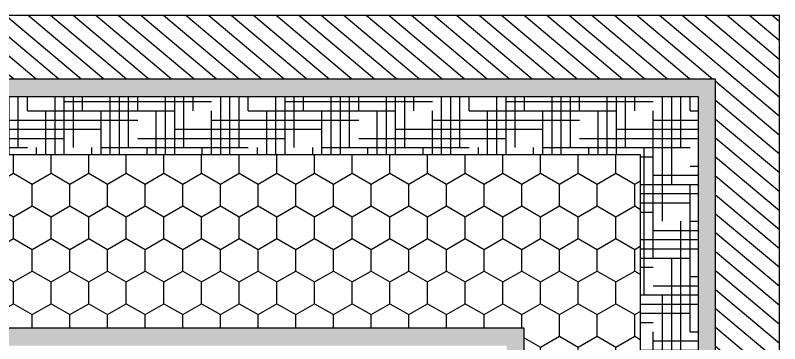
# Model space of a CAD drawing. Header units: millimetres. Extents: x 161920 to 181521, y -136232 to -127655.
# Drawn here: x 162417 to 162548.9, y -132728.4 to -132671.7 of the extents above; entities that cross this region are included whole.
import ezdxf

# ---------------------------------------------------------------- set-up
doc = ezdxf.new("R2010")
doc.units = ezdxf.units.MM
doc.header["$LTSCALE"] = 10
for name, color, linetype in [('2MB2', 2, 'Continuous'), ('2PJ', 4, 'Continuous'), ('2TC', 8, 'Continuous')]:
    doc.layers.add(name, color=color, linetype=linetype)
pattern_1 = [(315, (163803.3908113526, -137857.1157297522), (0.8418990113502332, -3.086963041617522), [3.96875, -0.79375, 0, -0.79375])]

msp = doc.modelspace()

# ---------------------------------------------------------------- hatches: boundary and pattern name
at = {"layer": '2TC'}
h = msp.add_hatch(dxfattribs=at)
h.set_pattern_fill('饰面砖', color=250, scale=5, angle=-135, style=0)
h.set_pattern_definition([(320, (163803.3908113526, -137857.1157297522), (-1.606969024216349, -1.915111107797445), [])])
h.paths.add_polyline_path([(162237.7689992998, -132682.7327580499), (162237.7689992998, -132671.7327897456), (162437.7689993009, -132671.7327897456), (162548.7761869204, -132671.7327897456), (162548.8560842876, -132786.7327897456), (162543.7761869204, -132786.7327897456), (162537.8373849038, -132786.7327897456), (162537.7761550349, -132682.6763204761)])
h = msp.add_hatch(dxfattribs=at)
h.set_pattern_fill('ANSI36', color=250, scale=0.5, angle=-90.00000000000001)
h.set_pattern_definition(pattern_1)
edge = h.paths.add_edge_path()
edge.add_line((162537.8348865753, -132786.689961257), (162537.7761850056, -132682.729398745))
edge.add_line((162537.7761850056, -132682.729398745), (162437.7689993009, -132682.7327897456))
edge.add_line((162437.7689993009, -132682.7327897456), (162237.7689992998, -132682.7327580499))
edge.add_line((162237.7689992998, -132682.7327580499), (162237.7689992998, -132685.7327897456))
edge.add_line((162237.7689992998, -132685.7327897456), (162534.7761869204, -132685.7327897456))
edge.add_line((162534.7761869204, -132685.7327897456), (162534.7761869204, -132786.7327897456))
edge.add_line((162534.7761869204, -132786.7327897456), (162537.8373849038, -132786.7327897456))
h = msp.add_hatch(dxfattribs=at)
h.set_pattern_fill('HOUND', color=250, angle=-180, style=0)
h.set_pattern_definition([(90, (163803.3908113526, -137857.1157297522), (1.587500000000001, 6.35), [25.4, -12.7]), (360, (163803.3908113526, -137857.1157297522), (-6.35, -1.587499999999999), [25.4, -12.7])])
h.paths.add_polyline_path([(162543.7761869204, -132786.7327897456), (162543.7761869204, -132791.7327897456), (162524.815285632, -132791.7327897456), (162524.7761869204, -132786.7327897456), (162524.815285632, -132695.7327897456), (162237.7689992998, -132695.7327897456), (162237.7689992998, -132685.7327897456), (162437.7689993009, -132685.7327897456), (162534.7761869204, -132685.7158335548), (162534.7761869204, -132786.7327897456), (162543.7761869204, -132786.7327897456), (162543.7761869204, -132791.7327897456)])
h = msp.add_hatch(dxfattribs=at)
h.set_pattern_fill('玻璃5', color=250, scale=30, angle=-180, style=0)
h.set_pattern_definition([(90, (163803.3908113526, -137857.1157297522), (3.247595250000001, 5.624999999999999), [3.75, -7.5]), (330.0000000000001, (163803.3908113526, -137857.1157297522), (3.247595271287467, -5.624999987709675), [3.749999999999997, -7.499999999999995]), (30.00000000000001, (163803.3908113526, -137857.1157297522), (6.495190521287468, 1.229032481453161e-08), [-7.499999999999996, 3.749999999999998])])
h.paths.add_polyline_path([(162237.7689992998, -132725.7327897456), (162237.7689992998, -132695.7327897456), (162437.7689993009, -132695.7327897456), (162524.7761869204, -132695.7327897456), (162524.815285632, -132786.7327897456), (162524.815285632, -132791.7327897456), (162524.7761869204, -132791.7327897456), (162504.7761869204, -132791.7327897456), (162504.7761869204, -132725.7327897456)])
h = msp.add_hatch(dxfattribs=at)
h.set_pattern_fill('ANSI36', color=250, scale=0.5, angle=-90.00000000000001)
h.set_pattern_definition(pattern_1)
h.paths.add_polyline_path([(162504.7761869204, -132725.7327897456), (162504.7761869204, -132791.732789746), (162501.7761869204, -132791.732789746), (162501.7761869204, -132728.7327897456), (162237.7689992998, -132728.7327897456), (162237.7689992998, -132725.7327897456), (162437.7689993009, -132725.7327897456)])

# ---------------------------------------------------------------- linework, layer by layer
at = {"layer": '2MB2'}
msp.add_lwpolyline([(162237.7689992998, -132671.7327897456), (162548.7761869204, -132671.7327897456), (162548.7761869204, -132786.7327897456), (162537.8373849038, -132786.7327897456), (162537.7761869204, -132682.7305079641), (162237.7689992998, -132682.7327580499)], dxfattribs=at)
at = {"layer": '2PJ'}
for points in [[(162537.8348865753, -132786.689961257), (162537.7761869204, -132682.7327897456), (162237.7689992998, -132682.7327897456)], [(162237.7689992998, -132685.7327897456), (162534.7761869204, -132685.7327897456), (162534.7761869204, -132786.7327897456), (162537.8373849038, -132786.7327897456)], [(162237.7689992998, -132695.7327897456), (162524.815285632, -132695.7327897456), (162524.815285632, -132786.7327897456), (162524.815285632, -132791.7327897456), (162524.7761869204, -132791.7327897456), (162504.7761869204, -132791.7327897456), (162504.7761869204, -132725.7327897456), (162237.7689992998, -132725.7327897456)]]:
    msp.add_lwpolyline(points, dxfattribs=at)

doc.saveas('drawing.dxf')
